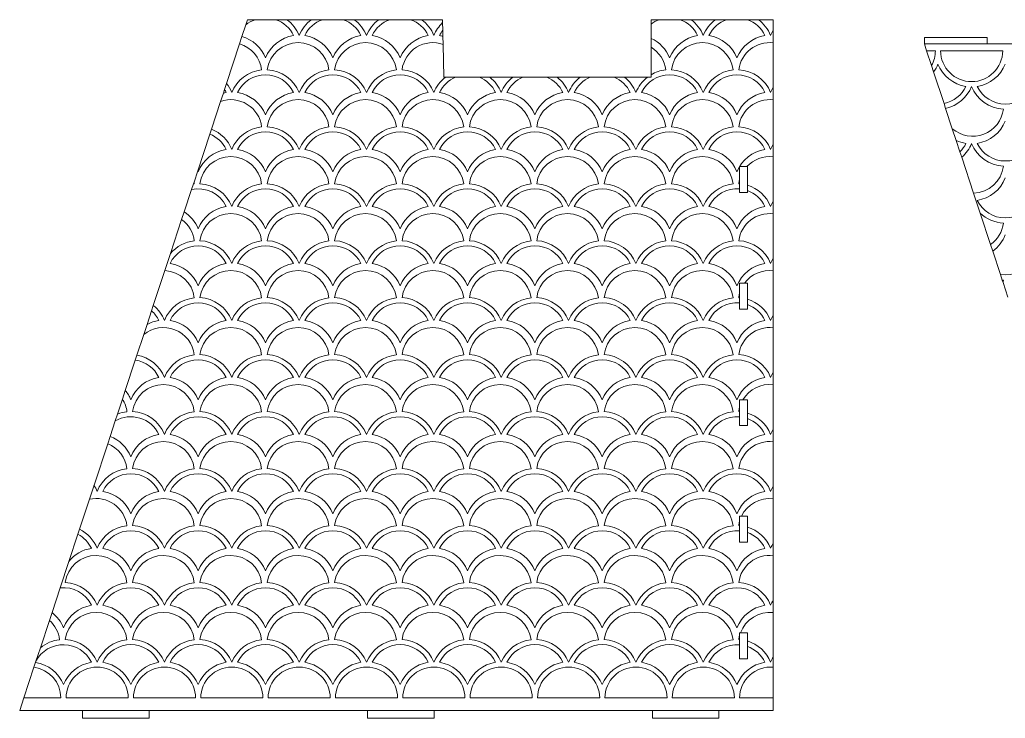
# Model space of a CAD drawing. Header units: millimetres. Extents: x -1822 to 2308, y -1461 to 1756.
# Drawn here: x 644.5 to 1025, y 1376.6 to 1646.3 of the extents above; entities that cross this region are included whole.
import ezdxf

# ---------------------------------------------------------------- set-up
doc = ezdxf.new("R2010")
doc.units = ezdxf.units.MM

msp = doc.modelspace()

# ---------------------------------------------------------------- linework, layer by layer
at = {"color": 7, "linetype": 'Continuous', "lineweight": 15}
for p, q in [((731.79, 1644.29), (730.31, 1639.81)), ((731.79, 1644.29), (732.46, 1646.31)), ((732.46, 1646.31), (735.37, 1646.31)), ((743.42, 1646.31), (735.37, 1646.31)), ((743.42, 1646.31), (747.65, 1646.31)), ((757.14, 1646.31), (747.65, 1646.31)), ((757.14, 1646.31), (761.37, 1646.31)), ((769.42, 1646.31), (761.37, 1646.31)), ((769.42, 1646.31), (773.65, 1646.31)), ((783.14, 1646.31), (773.65, 1646.31)), ((783.14, 1646.31), (787.37, 1646.31)), ((795.42, 1646.31), (787.37, 1646.31)), ((795.42, 1646.31), (799.65, 1646.31)), ((807.74, 1646.31), (799.65, 1646.31)), ((807.74, 1646.31), (807.76, 1645.17)), ((807.76, 1645.17), (807.83, 1642.25)), ((888.23, 1646.31), (891.37, 1646.31)), ((888.23, 1646.31), (888.23, 1644.63)), ((888.23, 1644.63), (888.23, 1639.1)), ((899.42, 1646.31), (891.37, 1646.31)), ((899.42, 1646.31), (903.65, 1646.31)), ((913.14, 1646.31), (903.65, 1646.31)), ((913.14, 1646.31), (917.37, 1646.31)), ((925.42, 1646.31), (917.37, 1646.31)), ((925.42, 1646.31), (929.65, 1646.31)), ((935.39, 1646.31), (929.65, 1646.31)), ((935.39, 1642.22), (935.39, 1646.31)), ((729.37, 1636.96), (730.31, 1639.81)), ((807.83, 1642.25), (807.88, 1639.93)), ((807.88, 1639.93), (807.95, 1636.78)), ((935.39, 1642.22), (935.39, 1637.37)), ((729.37, 1636.96), (724.35, 1621.72)), ((807.95, 1636.78), (808.23, 1624.07)), ((888.23, 1639.1), (888.23, 1635.7)), ((935.39, 1620.22), (935.39, 1637.37)), ((1017.97, 1639.5), (993.72, 1639.5)), ((993.72, 1639.5), (993.72, 1637)), ((994.61, 1634.31), (993.72, 1637)), ((993.72, 1637), (1017.97, 1637)), ((1017.97, 1637), (1017.97, 1639.5)), ((1017.97, 1637), (1043.66, 1637)), ((888.23, 1635.7), (888.23, 1625.03)), ((997.97, 1634.31), (994.61, 1634.31)), ((994.61, 1634.31), (996.48, 1628.61)), ((1023.97, 1634.31), (999.97, 1634.31)), ((997.29, 1626.16), (996.48, 1628.61)), ((888.23, 1625.03), (888.23, 1624.07)), ((997.29, 1626.16), (1001.31, 1613.99)), ((723.57, 1619.36), (724.35, 1621.72)), ((808.23, 1624.07), (808.82, 1624.07)), ((808.82, 1624.07), (812.75, 1624.07)), ((812.75, 1624.07), (822.04, 1624.07)), ((822.04, 1624.07), (825.97, 1624.07)), ((825.97, 1624.07), (834.82, 1624.07)), ((834.82, 1624.07), (838.75, 1624.07)), ((838.75, 1624.07), (848.04, 1624.07)), ((848.04, 1624.07), (851.97, 1624.07)), ((851.97, 1624.07), (860.82, 1624.07)), ((860.82, 1624.07), (864.75, 1624.07)), ((864.75, 1624.07), (874.04, 1624.07)), ((874.04, 1624.07), (877.97, 1624.07)), ((877.97, 1624.07), (886.82, 1624.07)), ((886.82, 1624.07), (888.23, 1624.07)), ((722.06, 1614.79), (723.12, 1617.98)), ((723.57, 1619.36), (723.12, 1617.98)), ((935.39, 1620.22), (935.39, 1615.37)), ((722.06, 1614.79), (718.52, 1604.03)), ((935.39, 1598.22), (935.39, 1615.37)), ((1001.94, 1612.07), (1001.31, 1613.99)), ((1001.94, 1612.07), (1004.52, 1604.23)), ((717.89, 1602.13), (713.22, 1587.98)), ((717.89, 1602.13), (718.52, 1604.03)), ((1006.01, 1599.72), (1004.52, 1604.23)), ((935.39, 1598.22), (935.39, 1593.37)), ((1006.01, 1599.72), (1007.47, 1595.29)), ((1008.16, 1593.2), (1007.47, 1595.29)), ((935.39, 1576.22), (935.39, 1593.37)), ((1008.16, 1593.2), (1012.74, 1579.32)), ((711.79, 1583.63), (713.22, 1587.98)), ((925.16, 1589.58), (922.39, 1589.58)), ((922.39, 1589.58), (922.39, 1584.55)), ((925.39, 1589.58), (925.16, 1589.58)), ((925.39, 1582.42), (925.39, 1589.58)), ((710.83, 1580.73), (711.54, 1582.88)), ((711.79, 1583.63), (711.54, 1582.88)), ((922.39, 1584.55), (922.39, 1582.97)), ((922.39, 1582.97), (922.39, 1580.96)), ((710.83, 1580.73), (708, 1572.13)), ((922.39, 1580.96), (922.39, 1579.58)), ((922.39, 1579.58), (925.39, 1579.58)), ((925.39, 1580.32), (925.39, 1582.42)), ((925.39, 1579.58), (925.39, 1580.32)), ((1015.26, 1571.67), (1012.74, 1579.32)), ((935.39, 1576.22), (935.39, 1571.37)), ((707.02, 1569.17), (708, 1572.13)), ((935.39, 1554.22), (935.39, 1571.37)), ((1015.26, 1571.67), (1019.27, 1559.49)), ((707.02, 1569.17), (702.69, 1556.02)), ((1020.1, 1556.99), (1019.27, 1559.49)), ((1020.1, 1556.99), (1023.1, 1547.9)), ((700.52, 1549.44), (702.69, 1556.02)), ((935.39, 1554.22), (935.39, 1549.37)), ((700.52, 1549.44), (696.08, 1535.99)), ((935.39, 1532.22), (935.39, 1549.37)), ((1023.79, 1545.81), (1023.1, 1547.9)), ((1023.79, 1545.81), (1024.11, 1544.82)), ((1025.98, 1539.15), (1024.11, 1544.82)), ((924.34, 1544.58), (922.39, 1544.58)), ((922.39, 1544.58), (922.39, 1540.55)), ((925.39, 1544.58), (924.34, 1544.58)), ((925.39, 1538.42), (925.39, 1544.58)), ((922.39, 1540.55), (922.39, 1538.97)), ((922.39, 1538.97), (922.39, 1536.96)), ((925.39, 1536.32), (925.39, 1538.42)), ((695.4, 1533.94), (693.66, 1528.65)), ((695.4, 1533.94), (696.08, 1535.99)), ((922.39, 1536.96), (922.39, 1534.58)), ((922.39, 1534.58), (925.39, 1534.58)), ((925.39, 1534.58), (925.39, 1536.32)), ((935.39, 1532.22), (935.39, 1527.37)), ((692.36, 1524.72), (693.66, 1528.65)), ((935.39, 1510.22), (935.39, 1527.37)), ((692.36, 1524.72), (689.75, 1516.8)), ((689.12, 1514.88), (685.27, 1503.19)), ((689.12, 1514.88), (689.75, 1516.8)), ((935.39, 1510.22), (935.39, 1505.37)), ((684.16, 1499.83), (685.27, 1503.19)), ((935.39, 1488.22), (935.39, 1505.37)), ((684.16, 1499.83), (682.24, 1494.02)), ((923.67, 1499.58), (922.39, 1499.58)), ((922.39, 1499.58), (922.39, 1496.55)), ((925.39, 1499.58), (923.67, 1499.58)), ((925.39, 1494.42), (925.39, 1499.58)), ((922.39, 1496.55), (922.39, 1494.97)), ((681.37, 1491.39), (682.24, 1494.02)), ((922.39, 1494.97), (922.39, 1492.96)), ((922.39, 1492.96), (922.39, 1489.58)), ((925.39, 1492.32), (925.39, 1494.42)), ((925.39, 1489.58), (925.39, 1492.32)), ((681.37, 1491.39), (679.41, 1485.44)), ((922.39, 1489.58), (925.39, 1489.58)), ((935.39, 1488.22), (935.39, 1483.37)), ((678.47, 1482.58), (679.41, 1485.44)), ((678.47, 1482.58), (673.19, 1466.55)), ((935.39, 1466.22), (935.39, 1483.37)), ((671.41, 1461.17), (673.19, 1466.55)), ((935.39, 1466.22), (935.39, 1461.37)), ((671.41, 1461.17), (667.58, 1449.56)), ((935.39, 1444.22), (935.39, 1461.37)), ((923.14, 1454.58), (922.39, 1454.58)), ((922.39, 1454.58), (922.39, 1452.55)), ((925.39, 1454.58), (923.14, 1454.58)), ((925.39, 1450.42), (925.39, 1454.58)), ((666.95, 1447.64), (667.58, 1449.56)), ((922.39, 1452.55), (922.39, 1450.97)), ((922.39, 1450.97), (922.39, 1448.96)), ((925.39, 1448.32), (925.39, 1450.42)), ((666.95, 1447.64), (663.49, 1437.16)), ((922.39, 1448.96), (922.39, 1444.58)), ((925.39, 1444.58), (925.39, 1448.32)), ((922.39, 1444.58), (925.39, 1444.58)), ((935.39, 1444.22), (935.39, 1439.37)), ((935.39, 1422.22), (935.39, 1439.37)), ((660.12, 1426.94), (663.49, 1437.16)), ((660.12, 1426.94), (656.99, 1417.43)), ((935.39, 1422.22), (935.39, 1417.37)), ((655.99, 1414.4), (656.99, 1417.43)), ((935.39, 1400.22), (935.39, 1417.37)), ((655.99, 1414.4), (652.5, 1403.82)), ((922.72, 1409.58), (922.39, 1409.58)), ((922.39, 1409.58), (922.39, 1408.55)), ((922.39, 1408.55), (922.39, 1406.97)), ((925.39, 1409.58), (922.72, 1409.58)), ((925.39, 1406.42), (925.39, 1409.58)), ((922.39, 1406.97), (922.39, 1404.96)), ((922.39, 1404.96), (922.39, 1399.58)), ((925.39, 1404.32), (925.39, 1406.42)), ((925.39, 1399.58), (925.39, 1404.32)), ((650.78, 1398.6), (652.5, 1403.82)), ((935.39, 1400.22), (935.39, 1396.33)), ((650.01, 1396.26), (650.64, 1398.19)), ((650.78, 1398.6), (650.64, 1398.19)), ((922.39, 1399.58), (925.39, 1399.58)), ((935.39, 1384.45), (935.39, 1396.33)), ((650.01, 1396.26), (646.11, 1384.45)), ((644.51, 1379.58), (646.11, 1384.45)), ((646.11, 1384.45), (660.39, 1384.45)), ((662.39, 1384.45), (686.39, 1384.45)), ((688.39, 1384.45), (712.39, 1384.45)), ((714.39, 1384.45), (738.39, 1384.45)), ((740.39, 1384.45), (764.39, 1384.45)), ((766.39, 1384.45), (790.39, 1384.45)), ((792.39, 1384.45), (816.39, 1384.45)), ((818.39, 1384.45), (842.39, 1384.45)), ((844.39, 1384.45), (868.39, 1384.45)), ((870.39, 1384.45), (894.39, 1384.45)), ((896.39, 1384.45), (920.39, 1384.45)), ((922.39, 1384.45), (935.39, 1384.45)), ((935.39, 1384.45), (935.39, 1379.58)), ((668.76, 1379.58), (644.51, 1379.58)), ((694.45, 1379.58), (668.76, 1379.58)), ((668.76, 1379.58), (668.76, 1376.58)), ((778.76, 1379.58), (694.45, 1379.58)), ((694.45, 1376.58), (694.45, 1379.58)), ((804.45, 1379.58), (778.76, 1379.58)), ((778.76, 1379.58), (778.76, 1376.58)), ((888.76, 1379.58), (804.45, 1379.58)), ((804.45, 1376.58), (804.45, 1379.58)), ((914.45, 1379.58), (888.76, 1379.58)), ((888.76, 1379.58), (888.76, 1376.58)), ((935.39, 1379.58), (914.45, 1379.58)), ((914.45, 1376.58), (914.45, 1379.58)), ((668.76, 1376.58), (694.45, 1376.58)), ((778.76, 1376.58), (804.45, 1376.58)), ((888.76, 1376.58), (914.45, 1376.58))]:
    msp.add_line(p, q, dxfattribs=at)
for centre, radius, start, end in [((739.39, 1635.01), 12, 109.5763, 129.3262), ((739.39, 1635.01), 12, 25.6589, 70.4237), ((739.39, 1635.01), 14, 21.7868, 53.8618), ((765.39, 1635.01), 14, 126.1382, 158.2132), ((765.39, 1635.01), 12, 109.5763, 154.3411), ((765.39, 1635.01), 12, 25.6589, 70.4237), ((765.39, 1635.01), 14, 21.7868, 53.8618), ((791.39, 1635.01), 14, 126.1382, 158.2132), ((791.39, 1635.01), 12, 109.5763, 154.3411), ((791.39, 1635.01), 12, 25.6589, 70.4237), ((791.39, 1635.01), 14, 21.7868, 53.8618), ((817.39, 1635.01), 14, 133.4719, 158.2132), ((895.39, 1635.01), 12, 109.5763, 126.6589), ((895.39, 1635.01), 12, 25.6589, 70.4237), ((895.39, 1635.01), 14, 21.7868, 53.8618), ((921.39, 1635.01), 14, 126.1382, 158.2132), ((921.39, 1635.01), 12, 109.5763, 154.3411), ((921.39, 1635.01), 12, 25.6589, 70.4237), ((921.39, 1635.01), 14, 21.7868, 53.8618), ((726.39, 1626.37), 14, 21.7868, 73.7414), ((752.39, 1626.37), 14, 98.9721, 158.2132), ((752.39, 1626.37), 14, 21.7868, 81.0279), ((778.39, 1626.37), 14, 98.9721, 158.2132), ((778.39, 1626.37), 14, 21.7868, 81.0279), ((804.39, 1626.37), 14, 98.9721, 158.2132), ((817.39, 1635.01), 12, 142.8711, 154.3411), ((804.39, 1626.37), 14, 75.5903, 81.0279), ((908.39, 1626.37), 14, 98.9721, 158.2132), ((908.39, 1626.37), 14, 21.7868, 81.0279), ((934.39, 1626.37), 14, 98.9721, 158.2132), ((947.39, 1635.01), 14, 148.9952, 158.2132), ((725.99, 1625.45), 12, 7.0542, 73.6122), ((751.99, 1625.45), 12, 7.0542, 172.6426), ((777.99, 1625.45), 12, 7.0542, 172.6426), ((803.99, 1625.45), 12, 70.7352, 172.6426), ((882.39, 1626.37), 14, 21.7868, 65.3664), ((907.99, 1625.45), 12, 7.0542, 172.6426), ((933.99, 1625.45), 12, 83.273, 172.6426), ((881.99, 1625.45), 12, 7.0542, 58.6632), ((985.97, 1634.39), 12, 331.2178, 359.6225), ((1011.97, 1634.39), 12, 180.3775, 359.6225), ((985.97, 1634.39), 14, 323.9975, 338.2132), ((1011.97, 1634.39), 14, 201.7868, 261.0279), ((1011.97, 1634.39), 14, 278.9721, 338.2132), ((739.39, 1613.01), 14, 96.1352, 158.2132), ((739.39, 1613.01), 12, 25.6589, 154.3411), ((739.39, 1613.01), 14, 21.7868, 87.1611), ((765.39, 1613.01), 14, 96.1352, 158.2132), ((765.39, 1613.01), 12, 25.6589, 154.3411), ((765.39, 1613.01), 14, 21.7868, 87.1611), ((791.39, 1613.01), 14, 96.1352, 158.2132), ((791.39, 1613.01), 12, 25.6589, 154.3411), ((791.39, 1613.01), 14, 21.7868, 87.1611), ((895.39, 1613.01), 12, 25.6589, 154.3411), ((895.39, 1613.01), 14, 96.1352, 120.7809), ((895.39, 1613.01), 14, 21.7868, 87.1611), ((921.39, 1613.01), 14, 96.1352, 158.2132), ((921.39, 1613.01), 12, 25.6589, 154.3411), ((921.39, 1613.01), 14, 21.7868, 87.1611), ((713.39, 1613.01), 14, 21.7868, 38.5115), ((817.39, 1613.01), 14, 127.7897, 158.2132), ((817.39, 1613.01), 12, 112.7833, 154.3411), ((817.39, 1613.01), 12, 25.6589, 67.2167), ((817.39, 1613.01), 14, 21.7868, 52.2103), ((843.39, 1613.01), 14, 127.7897, 158.2132), ((843.39, 1613.01), 12, 112.7833, 154.3411), ((843.39, 1613.01), 12, 25.6589, 67.2167), ((843.39, 1613.01), 14, 21.7868, 52.2103), ((869.39, 1613.01), 14, 127.7897, 158.2132), ((869.39, 1613.01), 12, 112.7833, 154.3411), ((869.39, 1613.01), 12, 25.6589, 67.2167), ((869.39, 1613.01), 14, 21.7868, 52.2103), ((895.39, 1613.01), 14, 127.7897, 158.2132), ((726.39, 1604.37), 14, 98.9721, 103.5417), ((713.39, 1613.01), 12, 25.6589, 31.9966), ((726.39, 1604.37), 14, 21.7868, 81.0279), ((752.39, 1604.37), 14, 98.9721, 158.2132), ((752.39, 1604.37), 14, 21.7868, 81.0279), ((778.39, 1604.37), 14, 98.9721, 158.2132), ((778.39, 1604.37), 14, 21.7868, 81.0279), ((804.39, 1604.37), 14, 98.9721, 158.2132), ((804.39, 1604.37), 14, 21.7868, 81.0279), ((830.39, 1604.37), 14, 98.9721, 158.2132), ((830.39, 1604.37), 14, 21.7868, 81.0279), ((856.39, 1604.37), 14, 98.9721, 158.2132), ((856.39, 1604.37), 14, 21.7868, 81.0279), ((882.39, 1604.37), 14, 98.9721, 158.2132), ((882.39, 1604.37), 14, 21.7868, 81.0279), ((908.39, 1604.37), 14, 98.9721, 158.2132), ((908.39, 1604.37), 14, 21.7868, 81.0279), ((934.39, 1604.37), 14, 98.9721, 158.2132), ((947.39, 1613.01), 14, 148.9952, 158.2132), ((998.97, 1625.76), 12, 281.2427, 334.3411), ((998.97, 1625.76), 14, 282.2476, 338.2132), ((1024.97, 1625.76), 14, 201.7868, 267.1611), ((1024.97, 1625.76), 12, 205.6589, 334.3411), ((725.99, 1603.45), 12, 7.0542, 109.0935), ((751.99, 1603.45), 12, 7.0542, 172.6426), ((777.99, 1603.45), 12, 7.0542, 172.6426), ((803.99, 1603.45), 12, 7.0542, 172.6426), ((829.99, 1603.45), 12, 7.0542, 172.6426), ((855.99, 1603.45), 12, 7.0542, 172.6426), ((881.99, 1603.45), 12, 7.0542, 172.6426), ((907.99, 1603.45), 12, 7.0542, 172.6426), ((933.99, 1603.45), 12, 83.273, 172.6426), ((1012.37, 1613.31), 12, 229.1427, 352.6426), ((1011.97, 1612.39), 14, 278.9721, 338.2132), ((713.39, 1591.01), 12, 25.6589, 68.0014), ((713.39, 1591.01), 14, 21.7868, 68.5376), ((739.39, 1591.01), 14, 96.1352, 158.2132), ((739.39, 1591.01), 12, 25.6589, 154.3411), ((739.39, 1591.01), 14, 21.7868, 87.1611), ((765.39, 1591.01), 14, 96.1352, 158.2132), ((765.39, 1591.01), 12, 25.6589, 154.3411), ((765.39, 1591.01), 14, 21.7868, 87.1611), ((791.39, 1591.01), 14, 96.1352, 158.2132), ((791.39, 1591.01), 12, 25.6589, 154.3411), ((791.39, 1591.01), 14, 21.7868, 87.1611), ((817.39, 1591.01), 14, 96.1352, 158.2132), ((817.39, 1591.01), 12, 25.6589, 154.3411), ((817.39, 1591.01), 14, 21.7868, 87.1611), ((843.39, 1591.01), 14, 96.1352, 158.2132), ((843.39, 1591.01), 12, 25.6589, 154.3411), ((843.39, 1591.01), 14, 21.7868, 87.1611), ((869.39, 1591.01), 14, 96.1352, 158.2132), ((869.39, 1591.01), 12, 25.6589, 154.3411), ((869.39, 1591.01), 14, 21.7868, 87.1611), ((895.39, 1591.01), 14, 96.1352, 158.2132), ((895.39, 1591.01), 12, 25.6589, 154.3411), ((895.39, 1591.01), 14, 21.7868, 87.1611), ((921.39, 1591.01), 14, 96.1352, 158.2132), ((921.39, 1591.01), 12, 25.6589, 154.3411), ((921.39, 1591.01), 14, 21.7868, 87.1611), ((947.39, 1591.01), 14, 148.9952, 158.2132), ((1011.97, 1612.39), 14, 244.8224, 261.0279), ((998.97, 1603.76), 12, 315.129, 334.3411), ((998.97, 1603.76), 14, 311.0501, 338.2132), ((1024.97, 1603.76), 14, 201.7868, 267.1611), ((1024.97, 1603.76), 12, 205.6589, 334.3411), ((726.39, 1582.37), 14, 98.9721, 158.2132), ((726.39, 1582.37), 14, 21.7868, 81.0279), ((752.39, 1582.37), 14, 98.9721, 158.2132), ((752.39, 1582.37), 14, 21.7868, 81.0279), ((778.39, 1582.37), 14, 98.9721, 158.2132), ((778.39, 1582.37), 14, 21.7868, 81.0279), ((804.39, 1582.37), 14, 98.9721, 158.2132), ((804.39, 1582.37), 14, 21.7868, 81.0279), ((830.39, 1582.37), 14, 98.9721, 158.2132), ((830.39, 1582.37), 14, 21.7868, 81.0279), ((856.39, 1582.37), 14, 98.9721, 158.2132), ((856.39, 1582.37), 14, 21.7868, 81.0279), ((882.39, 1582.37), 14, 98.9721, 158.2132), ((882.39, 1582.37), 14, 21.7868, 81.0279), ((908.39, 1582.37), 14, 98.9721, 158.2132), ((908.39, 1582.37), 14, 21.7868, 81.0279), ((934.39, 1582.37), 14, 98.9721, 158.2132), ((725.99, 1581.45), 12, 7.0542, 172.6426), ((751.99, 1581.45), 12, 7.0542, 172.6426), ((777.99, 1581.45), 12, 7.0542, 172.6426), ((803.99, 1581.45), 12, 7.0542, 172.6426), ((829.99, 1581.45), 12, 7.0542, 172.6426), ((855.99, 1581.45), 12, 7.0542, 172.6426), ((881.99, 1581.45), 12, 7.0542, 172.6426), ((907.99, 1581.45), 12, 7.0542, 172.6426), ((933.99, 1581.45), 12, 83.273, 137.35), ((700.39, 1582.37), 14, 21.7868, 23.6061), ((1012.37, 1591.31), 12, 271.7486, 352.6426), ((713.39, 1569.01), 14, 96.1352, 97.602), ((699.99, 1581.45), 12, 7.0542, 10.4665), ((713.39, 1569.01), 14, 21.7868, 87.1611), ((739.39, 1569.01), 14, 96.1352, 158.2132), ((739.39, 1569.01), 14, 21.7868, 87.1611), ((765.39, 1569.01), 14, 96.1352, 158.2132), ((765.39, 1569.01), 14, 21.7868, 87.1611), ((791.39, 1569.01), 14, 96.1352, 158.2132), ((791.39, 1569.01), 14, 21.7868, 87.1611), ((817.39, 1569.01), 14, 96.1352, 158.2132), ((817.39, 1569.01), 14, 21.7868, 87.1611), ((843.39, 1569.01), 14, 96.1352, 158.2132), ((843.39, 1569.01), 14, 21.7868, 87.1611), ((869.39, 1569.01), 14, 96.1352, 158.2132), ((869.39, 1569.01), 14, 21.7868, 87.1611), ((895.39, 1569.01), 14, 96.1352, 158.2132), ((895.39, 1569.01), 14, 21.7868, 87.1611), ((921.39, 1569.01), 14, 96.1352, 158.2132), ((933.99, 1581.45), 12, 165.0596, 172.6426), ((921.39, 1569.01), 14, 85.9029, 87.1611), ((1011.97, 1590.39), 14, 278.9721, 338.2132), ((713.39, 1569.01), 12, 25.6589, 102.3285), ((739.39, 1569.01), 12, 25.6589, 154.3411), ((765.39, 1569.01), 12, 25.6589, 154.3411), ((791.39, 1569.01), 12, 25.6589, 154.3411), ((817.39, 1569.01), 12, 25.6589, 154.3411), ((843.39, 1569.01), 12, 25.6589, 154.3411), ((869.39, 1569.01), 12, 25.6589, 154.3411), ((895.39, 1569.01), 12, 25.6589, 154.3411), ((921.39, 1569.01), 12, 85.2186, 154.3411), ((921.39, 1569.01), 14, 21.7868, 73.3973), ((921.39, 1569.01), 12, 25.6589, 70.5275), ((947.39, 1569.01), 14, 148.9952, 158.2132), ((1024.97, 1581.76), 12, 205.6589, 334.3411), ((700.39, 1560.37), 14, 21.7868, 57.1108), ((726.39, 1560.37), 14, 98.9721, 158.2132), ((725.99, 1559.45), 12, 7.0542, 172.6426), ((726.39, 1560.37), 14, 21.7868, 81.0279), ((752.39, 1560.37), 14, 98.9721, 158.2132), ((751.99, 1559.45), 12, 7.0542, 172.6426), ((752.39, 1560.37), 14, 21.7868, 81.0279), ((778.39, 1560.37), 14, 98.9721, 158.2132), ((777.99, 1559.45), 12, 7.0542, 172.6426), ((778.39, 1560.37), 14, 21.7868, 81.0279), ((804.39, 1560.37), 14, 98.9721, 158.2132), ((803.99, 1559.45), 12, 7.0542, 172.6426), ((804.39, 1560.37), 14, 21.7868, 81.0279), ((830.39, 1560.37), 14, 98.9721, 158.2132), ((829.99, 1559.45), 12, 7.0542, 172.6426), ((830.39, 1560.37), 14, 21.7868, 81.0279), ((856.39, 1560.37), 14, 98.9721, 158.2132), ((855.99, 1559.45), 12, 7.0542, 172.6426), ((856.39, 1560.37), 14, 21.7868, 81.0279), ((882.39, 1560.37), 14, 98.9721, 158.2132), ((881.99, 1559.45), 12, 7.0542, 172.6426), ((882.39, 1560.37), 14, 21.7868, 81.0279), ((908.39, 1560.37), 14, 98.9721, 158.2132), ((907.99, 1559.45), 12, 7.0542, 172.6426), ((908.39, 1560.37), 14, 21.7868, 81.0279), ((934.39, 1560.37), 14, 98.9721, 158.2132), ((933.99, 1559.45), 12, 83.273, 172.6426), ((1024.97, 1581.76), 14, 226.1058, 267.1611), ((699.99, 1559.45), 12, 7.0542, 54.1182), ((1012.37, 1569.31), 12, 305.1116, 352.6426), ((713.39, 1547.01), 14, 96.1352, 139.8941), ((713.39, 1547.01), 14, 21.7868, 87.1611), ((739.39, 1547.01), 14, 96.1352, 158.2132), ((739.39, 1547.01), 14, 21.7868, 87.1611), ((765.39, 1547.01), 14, 96.1352, 158.2132), ((765.39, 1547.01), 14, 21.7868, 87.1611), ((791.39, 1547.01), 14, 96.1352, 158.2132), ((791.39, 1547.01), 14, 21.7868, 87.1611), ((817.39, 1547.01), 14, 96.1352, 158.2132), ((817.39, 1547.01), 14, 21.7868, 87.1611), ((843.39, 1547.01), 14, 96.1352, 158.2132), ((843.39, 1547.01), 14, 21.7868, 87.1611), ((869.39, 1547.01), 14, 96.1352, 158.2132), ((869.39, 1547.01), 14, 21.7868, 87.1611), ((895.39, 1547.01), 14, 96.1352, 158.2132), ((895.39, 1547.01), 14, 21.7868, 87.1611), ((921.39, 1547.01), 14, 96.1352, 158.2132), ((921.39, 1547.01), 14, 21.7868, 87.1611), ((1011.97, 1568.39), 14, 305.5113, 338.2132), ((713.39, 1547.01), 12, 25.6589, 154.3411), ((739.39, 1547.01), 12, 25.6589, 154.3411), ((765.39, 1547.01), 12, 25.6589, 154.3411), ((791.39, 1547.01), 12, 25.6589, 154.3411), ((817.39, 1547.01), 12, 25.6589, 154.3411), ((843.39, 1547.01), 12, 25.6589, 154.3411), ((869.39, 1547.01), 12, 25.6589, 154.3411), ((895.39, 1547.01), 12, 25.6589, 154.3411), ((921.39, 1547.01), 12, 25.6589, 154.3411), ((947.39, 1547.01), 14, 148.9952, 158.2132), ((1024.97, 1559.76), 12, 261.0314, 334.3411), ((699.99, 1537.45), 12, 7.0542, 87.4858), ((700.39, 1538.37), 14, 21.7868, 81.0279), ((726.39, 1538.37), 14, 98.9721, 158.2132), ((725.99, 1537.45), 12, 7.0542, 172.6426), ((726.39, 1538.37), 14, 21.7868, 81.0279), ((752.39, 1538.37), 14, 98.9721, 158.2132), ((751.99, 1537.45), 12, 7.0542, 172.6426), ((752.39, 1538.37), 14, 21.7868, 81.0279), ((778.39, 1538.37), 14, 98.9721, 158.2132), ((777.99, 1537.45), 12, 7.0542, 172.6426), ((778.39, 1538.37), 14, 21.7868, 81.0279), ((804.39, 1538.37), 14, 98.9721, 158.2132), ((803.99, 1537.45), 12, 7.0542, 172.6426), ((804.39, 1538.37), 14, 21.7868, 81.0279), ((830.39, 1538.37), 14, 98.9721, 158.2132), ((829.99, 1537.45), 12, 7.0542, 172.6426), ((830.39, 1538.37), 14, 21.7868, 81.0279), ((856.39, 1538.37), 14, 98.9721, 158.2132), ((855.99, 1537.45), 12, 7.0542, 172.6426), ((856.39, 1538.37), 14, 21.7868, 81.0279), ((882.39, 1538.37), 14, 98.9721, 158.2132), ((881.99, 1537.45), 12, 7.0542, 172.6426), ((882.39, 1538.37), 14, 21.7868, 81.0279), ((908.39, 1538.37), 14, 98.9721, 158.2132), ((907.99, 1537.45), 12, 7.0542, 172.6426), ((908.39, 1538.37), 14, 21.7868, 81.0279), ((934.39, 1538.37), 14, 98.9721, 158.2132), ((933.99, 1537.45), 12, 83.273, 143.5455), ((1024.97, 1559.76), 14, 265.168, 267.1611), ((1012.37, 1547.31), 12, 348.0381, 352.6426), ((713.39, 1525.01), 14, 96.1352, 158.2132), ((713.39, 1525.01), 14, 21.7868, 87.1611), ((739.39, 1525.01), 14, 96.1352, 158.2132), ((739.39, 1525.01), 14, 21.7868, 87.1611), ((765.39, 1525.01), 14, 96.1352, 158.2132), ((765.39, 1525.01), 14, 21.7868, 87.1611), ((791.39, 1525.01), 14, 96.1352, 158.2132), ((791.39, 1525.01), 14, 21.7868, 87.1611), ((817.39, 1525.01), 14, 96.1352, 158.2132), ((817.39, 1525.01), 14, 21.7868, 87.1611), ((843.39, 1525.01), 14, 96.1352, 158.2132), ((843.39, 1525.01), 14, 21.7868, 87.1611), ((869.39, 1525.01), 14, 96.1352, 158.2132), ((869.39, 1525.01), 14, 21.7868, 87.1611), ((895.39, 1525.01), 14, 96.1352, 158.2132), ((895.39, 1525.01), 14, 21.7868, 87.1611), ((921.39, 1525.01), 14, 96.1352, 158.2132), ((933.99, 1537.45), 12, 165.0596, 172.6426), ((921.39, 1525.01), 14, 85.9029, 87.1611), ((921.39, 1525.01), 14, 21.7868, 73.3973), ((687.39, 1525.01), 12, 25.6589, 48.1234), ((687.39, 1525.01), 14, 21.7868, 51.6586), ((713.39, 1525.01), 12, 25.6589, 154.3411), ((739.39, 1525.01), 12, 25.6589, 154.3411), ((765.39, 1525.01), 12, 25.6589, 154.3411), ((791.39, 1525.01), 12, 25.6589, 154.3411), ((817.39, 1525.01), 12, 25.6589, 154.3411), ((843.39, 1525.01), 12, 25.6589, 154.3411), ((869.39, 1525.01), 12, 25.6589, 154.3411), ((895.39, 1525.01), 12, 25.6589, 154.3411), ((921.39, 1525.01), 12, 85.2186, 154.3411), ((921.39, 1525.01), 12, 25.6589, 70.5275), ((700.39, 1516.37), 14, 98.9721, 118.7568), ((700.39, 1516.37), 14, 21.7868, 81.0279), ((726.39, 1516.37), 14, 98.9721, 158.2132), ((726.39, 1516.37), 14, 21.7868, 81.0279), ((752.39, 1516.37), 14, 98.9721, 158.2132), ((752.39, 1516.37), 14, 21.7868, 81.0279), ((778.39, 1516.37), 14, 98.9721, 158.2132), ((778.39, 1516.37), 14, 21.7868, 81.0279), ((804.39, 1516.37), 14, 98.9721, 158.2132), ((804.39, 1516.37), 14, 21.7868, 81.0279), ((830.39, 1516.37), 14, 98.9721, 158.2132), ((830.39, 1516.37), 14, 21.7868, 81.0279), ((856.39, 1516.37), 14, 98.9721, 158.2132), ((856.39, 1516.37), 14, 21.7868, 81.0279), ((882.39, 1516.37), 14, 98.9721, 158.2132), ((882.39, 1516.37), 14, 21.7868, 81.0279), ((908.39, 1516.37), 14, 98.9721, 158.2132), ((908.39, 1516.37), 14, 21.7868, 81.0279), ((934.39, 1516.37), 14, 98.9721, 158.2132), ((947.39, 1525.01), 14, 148.9952, 158.2132), ((699.99, 1515.45), 12, 7.0542, 129.4534), ((725.99, 1515.45), 12, 7.0542, 172.6426), ((751.99, 1515.45), 12, 7.0542, 172.6426), ((777.99, 1515.45), 12, 7.0542, 172.6426), ((803.99, 1515.45), 12, 7.0542, 172.6426), ((829.99, 1515.45), 12, 7.0542, 172.6426), ((855.99, 1515.45), 12, 7.0542, 172.6426), ((881.99, 1515.45), 12, 7.0542, 172.6426), ((907.99, 1515.45), 12, 7.0542, 172.6426), ((933.99, 1515.45), 12, 83.273, 172.6426), ((687.39, 1503.01), 12, 25.6589, 81.7313), ((687.39, 1503.01), 14, 21.7868, 80.294), ((713.39, 1503.01), 14, 96.1352, 158.2132), ((713.39, 1503.01), 12, 25.6589, 154.3411), ((713.39, 1503.01), 14, 21.7868, 87.1611), ((739.39, 1503.01), 14, 96.1352, 158.2132), ((739.39, 1503.01), 12, 25.6589, 154.3411), ((739.39, 1503.01), 14, 21.7868, 87.1611), ((765.39, 1503.01), 14, 96.1352, 158.2132), ((765.39, 1503.01), 12, 25.6589, 154.3411), ((765.39, 1503.01), 14, 21.7868, 87.1611), ((791.39, 1503.01), 14, 96.1352, 158.2132), ((791.39, 1503.01), 12, 25.6589, 154.3411), ((791.39, 1503.01), 14, 21.7868, 87.1611), ((817.39, 1503.01), 14, 96.1352, 158.2132), ((817.39, 1503.01), 12, 25.6589, 154.3411), ((817.39, 1503.01), 14, 21.7868, 87.1611), ((843.39, 1503.01), 14, 96.1352, 158.2132), ((843.39, 1503.01), 12, 25.6589, 154.3411), ((843.39, 1503.01), 14, 21.7868, 87.1611), ((869.39, 1503.01), 14, 96.1352, 158.2132), ((869.39, 1503.01), 12, 25.6589, 154.3411), ((869.39, 1503.01), 14, 21.7868, 87.1611), ((895.39, 1503.01), 14, 96.1352, 158.2132), ((895.39, 1503.01), 12, 25.6589, 154.3411), ((895.39, 1503.01), 14, 21.7868, 87.1611), ((921.39, 1503.01), 14, 96.1352, 158.2132), ((921.39, 1503.01), 12, 25.6589, 154.3411), ((921.39, 1503.01), 14, 21.7868, 87.1611), ((700.39, 1494.37), 14, 98.9721, 158.2132), ((700.39, 1494.37), 14, 21.7868, 81.0279), ((726.39, 1494.37), 14, 98.9721, 158.2132), ((726.39, 1494.37), 14, 21.7868, 81.0279), ((752.39, 1494.37), 14, 98.9721, 158.2132), ((752.39, 1494.37), 14, 21.7868, 81.0279), ((778.39, 1494.37), 14, 98.9721, 158.2132), ((778.39, 1494.37), 14, 21.7868, 81.0279), ((804.39, 1494.37), 14, 98.9721, 158.2132), ((804.39, 1494.37), 14, 21.7868, 81.0279), ((830.39, 1494.37), 14, 98.9721, 158.2132), ((830.39, 1494.37), 14, 21.7868, 81.0279), ((856.39, 1494.37), 14, 98.9721, 158.2132), ((856.39, 1494.37), 14, 21.7868, 81.0279), ((882.39, 1494.37), 14, 98.9721, 158.2132), ((882.39, 1494.37), 14, 21.7868, 81.0279), ((908.39, 1494.37), 14, 98.9721, 158.2132), ((908.39, 1494.37), 14, 21.7868, 81.0279), ((934.39, 1494.37), 14, 98.9721, 158.2132), ((947.39, 1503.01), 14, 148.9952, 158.2132), ((674.39, 1494.37), 14, 21.7868, 39.0518), ((699.99, 1493.45), 12, 7.0542, 172.6426), ((725.99, 1493.45), 12, 7.0542, 172.6426), ((751.99, 1493.45), 12, 7.0542, 172.6426), ((777.99, 1493.45), 12, 7.0542, 172.6426), ((803.99, 1493.45), 12, 7.0542, 172.6426), ((829.99, 1493.45), 12, 7.0542, 172.6426), ((855.99, 1493.45), 12, 7.0542, 172.6426), ((881.99, 1493.45), 12, 7.0542, 172.6426), ((907.99, 1493.45), 12, 7.0542, 172.6426), ((933.99, 1493.45), 12, 83.273, 149.2794), ((673.99, 1493.45), 12, 7.0542, 32.0851), ((933.99, 1493.45), 12, 165.0596, 172.6426), ((687.39, 1481.01), 12, 25.6589, 120.1175), ((687.39, 1481.01), 14, 96.1352, 111.5903), ((687.39, 1481.01), 14, 21.7868, 87.1611), ((713.39, 1481.01), 14, 96.1352, 158.2132), ((713.39, 1481.01), 12, 25.6589, 154.3411), ((713.39, 1481.01), 14, 21.7868, 87.1611), ((739.39, 1481.01), 14, 96.1352, 158.2132), ((739.39, 1481.01), 12, 25.6589, 154.3411), ((739.39, 1481.01), 14, 21.7868, 87.1611), ((765.39, 1481.01), 14, 96.1352, 158.2132), ((765.39, 1481.01), 12, 25.6589, 154.3411), ((765.39, 1481.01), 14, 21.7868, 87.1611), ((791.39, 1481.01), 14, 96.1352, 158.2132), ((791.39, 1481.01), 12, 25.6589, 154.3411), ((791.39, 1481.01), 14, 21.7868, 87.1611), ((817.39, 1481.01), 14, 96.1352, 158.2132), ((817.39, 1481.01), 12, 25.6589, 154.3411), ((817.39, 1481.01), 14, 21.7868, 87.1611), ((843.39, 1481.01), 14, 96.1352, 158.2132), ((843.39, 1481.01), 12, 25.6589, 154.3411), ((843.39, 1481.01), 14, 21.7868, 87.1611), ((869.39, 1481.01), 14, 96.1352, 158.2132), ((869.39, 1481.01), 12, 25.6589, 154.3411), ((869.39, 1481.01), 14, 21.7868, 87.1611), ((895.39, 1481.01), 14, 96.1352, 158.2132), ((895.39, 1481.01), 12, 25.6589, 154.3411), ((895.39, 1481.01), 14, 21.7868, 87.1611), ((921.39, 1481.01), 14, 96.1352, 158.2132), ((921.39, 1481.01), 12, 85.2186, 154.3411), ((921.39, 1481.01), 14, 85.9029, 87.1611), ((921.39, 1481.01), 14, 21.7868, 73.3973), ((921.39, 1481.01), 12, 25.6589, 70.5275), ((947.39, 1481.01), 14, 148.9952, 158.2132), ((674.39, 1472.37), 14, 21.7868, 68.9916), ((700.39, 1472.37), 14, 98.9721, 158.2132), ((700.39, 1472.37), 14, 21.7868, 81.0279), ((726.39, 1472.37), 14, 98.9721, 158.2132), ((726.39, 1472.37), 14, 21.7868, 81.0279), ((752.39, 1472.37), 14, 98.9721, 158.2132), ((752.39, 1472.37), 14, 21.7868, 81.0279), ((778.39, 1472.37), 14, 98.9721, 158.2132), ((778.39, 1472.37), 14, 21.7868, 81.0279), ((804.39, 1472.37), 14, 98.9721, 158.2132), ((804.39, 1472.37), 14, 21.7868, 81.0279), ((830.39, 1472.37), 14, 98.9721, 158.2132), ((830.39, 1472.37), 14, 21.7868, 81.0279), ((856.39, 1472.37), 14, 98.9721, 158.2132), ((856.39, 1472.37), 14, 21.7868, 81.0279), ((882.39, 1472.37), 14, 98.9721, 158.2132), ((882.39, 1472.37), 14, 21.7868, 81.0279), ((908.39, 1472.37), 14, 98.9721, 158.2132), ((908.39, 1472.37), 14, 21.7868, 81.0279), ((934.39, 1472.37), 14, 98.9721, 158.2132), ((673.99, 1471.45), 12, 7.0542, 68.0696), ((699.99, 1471.45), 12, 7.0542, 172.6426), ((725.99, 1471.45), 12, 7.0542, 172.6426), ((751.99, 1471.45), 12, 7.0542, 172.6426), ((777.99, 1471.45), 12, 7.0542, 172.6426), ((803.99, 1471.45), 12, 7.0542, 172.6426), ((829.99, 1471.45), 12, 7.0542, 172.6426), ((855.99, 1471.45), 12, 7.0542, 172.6426), ((881.99, 1471.45), 12, 7.0542, 172.6426), ((907.99, 1471.45), 12, 7.0542, 172.6426), ((933.99, 1471.45), 12, 83.273, 172.6426), ((687.39, 1459.01), 14, 96.1352, 158.2132), ((687.39, 1459.01), 14, 21.7868, 87.1611), ((713.39, 1459.01), 14, 96.1352, 158.2132), ((713.39, 1459.01), 14, 21.7868, 87.1611), ((739.39, 1459.01), 14, 96.1352, 158.2132), ((739.39, 1459.01), 14, 21.7868, 87.1611), ((765.39, 1459.01), 14, 96.1352, 158.2132), ((765.39, 1459.01), 14, 21.7868, 87.1611), ((791.39, 1459.01), 14, 96.1352, 158.2132), ((791.39, 1459.01), 14, 21.7868, 87.1611), ((817.39, 1459.01), 14, 96.1352, 158.2132), ((817.39, 1459.01), 14, 21.7868, 87.1611), ((843.39, 1459.01), 14, 96.1352, 158.2132), ((843.39, 1459.01), 14, 21.7868, 87.1611), ((869.39, 1459.01), 14, 96.1352, 158.2132), ((869.39, 1459.01), 14, 21.7868, 87.1611), ((895.39, 1459.01), 14, 96.1352, 158.2132), ((895.39, 1459.01), 14, 21.7868, 87.1611), ((921.39, 1459.01), 14, 96.1352, 158.2132), ((921.39, 1459.01), 14, 21.7868, 87.1611), ((687.39, 1459.01), 12, 25.6589, 154.3411), ((713.39, 1459.01), 12, 25.6589, 154.3411), ((739.39, 1459.01), 12, 25.6589, 154.3411), ((765.39, 1459.01), 12, 25.6589, 154.3411), ((791.39, 1459.01), 12, 25.6589, 154.3411), ((817.39, 1459.01), 12, 25.6589, 154.3411), ((843.39, 1459.01), 12, 25.6589, 154.3411), ((869.39, 1459.01), 12, 25.6589, 154.3411), ((895.39, 1459.01), 12, 25.6589, 154.3411), ((921.39, 1459.01), 12, 25.6589, 154.3411), ((661.39, 1459.01), 14, 21.7868, 32.626), ((947.39, 1459.01), 14, 148.9952, 158.2132), ((673.99, 1449.45), 12, 7.0542, 102.4076), ((674.39, 1450.37), 14, 21.7868, 81.0279), ((700.39, 1450.37), 14, 98.9721, 158.2132), ((699.99, 1449.45), 12, 7.0542, 172.6426), ((700.39, 1450.37), 14, 21.7868, 81.0279), ((726.39, 1450.37), 14, 98.9721, 158.2132), ((725.99, 1449.45), 12, 7.0542, 172.6426), ((726.39, 1450.37), 14, 21.7868, 81.0279), ((752.39, 1450.37), 14, 98.9721, 158.2132), ((751.99, 1449.45), 12, 7.0542, 172.6426), ((752.39, 1450.37), 14, 21.7868, 81.0279), ((778.39, 1450.37), 14, 98.9721, 158.2132), ((777.99, 1449.45), 12, 7.0542, 172.6426), ((778.39, 1450.37), 14, 21.7868, 81.0279), ((804.39, 1450.37), 14, 98.9721, 158.2132), ((803.99, 1449.45), 12, 7.0542, 172.6426), ((804.39, 1450.37), 14, 21.7868, 81.0279), ((830.39, 1450.37), 14, 98.9721, 158.2132), ((829.99, 1449.45), 12, 7.0542, 172.6426), ((830.39, 1450.37), 14, 21.7868, 81.0279), ((856.39, 1450.37), 14, 98.9721, 158.2132), ((855.99, 1449.45), 12, 7.0542, 172.6426), ((856.39, 1450.37), 14, 21.7868, 81.0279), ((882.39, 1450.37), 14, 98.9721, 158.2132), ((881.99, 1449.45), 12, 7.0542, 172.6426), ((882.39, 1450.37), 14, 21.7868, 81.0279), ((908.39, 1450.37), 14, 98.9721, 158.2132), ((907.99, 1449.45), 12, 7.0542, 172.6426), ((908.39, 1450.37), 14, 21.7868, 81.0279), ((934.39, 1450.37), 14, 98.9721, 158.2132), ((933.99, 1449.45), 12, 83.273, 154.6898), ((661.39, 1437.01), 14, 21.7868, 63.7651), ((687.39, 1437.01), 14, 96.1352, 158.2132), ((687.39, 1437.01), 14, 21.7868, 87.1611), ((713.39, 1437.01), 14, 96.1352, 158.2132), ((713.39, 1437.01), 14, 21.7868, 87.1611), ((739.39, 1437.01), 14, 96.1352, 158.2132), ((739.39, 1437.01), 14, 21.7868, 87.1611), ((765.39, 1437.01), 14, 96.1352, 158.2132), ((765.39, 1437.01), 14, 21.7868, 87.1611), ((791.39, 1437.01), 14, 96.1352, 158.2132), ((791.39, 1437.01), 14, 21.7868, 87.1611), ((817.39, 1437.01), 14, 96.1352, 158.2132), ((817.39, 1437.01), 14, 21.7868, 87.1611), ((843.39, 1437.01), 14, 96.1352, 158.2132), ((843.39, 1437.01), 14, 21.7868, 87.1611), ((869.39, 1437.01), 14, 96.1352, 158.2132), ((869.39, 1437.01), 14, 21.7868, 87.1611), ((895.39, 1437.01), 14, 96.1352, 158.2132), ((895.39, 1437.01), 14, 21.7868, 87.1611), ((921.39, 1437.01), 14, 96.1352, 158.2132), ((933.99, 1449.45), 12, 165.0596, 172.6426), ((921.39, 1437.01), 14, 85.9029, 87.1611), ((921.39, 1437.01), 14, 21.7868, 73.3973), ((661.39, 1437.01), 12, 25.6589, 62.4231), ((687.39, 1437.01), 12, 25.6589, 154.3411), ((713.39, 1437.01), 12, 25.6589, 154.3411), ((739.39, 1437.01), 12, 25.6589, 154.3411), ((765.39, 1437.01), 12, 25.6589, 154.3411), ((791.39, 1437.01), 12, 25.6589, 154.3411), ((817.39, 1437.01), 12, 25.6589, 154.3411), ((843.39, 1437.01), 12, 25.6589, 154.3411), ((869.39, 1437.01), 12, 25.6589, 154.3411), ((895.39, 1437.01), 12, 25.6589, 154.3411), ((921.39, 1437.01), 12, 85.2186, 154.3411), ((921.39, 1437.01), 12, 25.6589, 70.5275), ((674.39, 1428.37), 14, 98.9721, 141.1459), ((674.39, 1428.37), 14, 21.7868, 81.0279), ((700.39, 1428.37), 14, 98.9721, 158.2132), ((700.39, 1428.37), 14, 21.7868, 81.0279), ((726.39, 1428.37), 14, 98.9721, 158.2132), ((726.39, 1428.37), 14, 21.7868, 81.0279), ((752.39, 1428.37), 14, 98.9721, 158.2132), ((752.39, 1428.37), 14, 21.7868, 81.0279), ((778.39, 1428.37), 14, 98.9721, 158.2132), ((778.39, 1428.37), 14, 21.7868, 81.0279), ((804.39, 1428.37), 14, 98.9721, 158.2132), ((804.39, 1428.37), 14, 21.7868, 81.0279), ((830.39, 1428.37), 14, 98.9721, 158.2132), ((830.39, 1428.37), 14, 21.7868, 81.0279), ((856.39, 1428.37), 14, 98.9721, 158.2132), ((856.39, 1428.37), 14, 21.7868, 81.0279), ((882.39, 1428.37), 14, 98.9721, 158.2132), ((882.39, 1428.37), 14, 21.7868, 81.0279), ((908.39, 1428.37), 14, 98.9721, 158.2132), ((908.39, 1428.37), 14, 21.7868, 81.0279), ((934.39, 1428.37), 14, 98.9721, 158.2132), ((947.39, 1437.01), 14, 148.9952, 158.2132), ((673.99, 1427.45), 12, 7.0542, 172.6426), ((699.99, 1427.45), 12, 7.0542, 172.6426), ((725.99, 1427.45), 12, 7.0542, 172.6426), ((751.99, 1427.45), 12, 7.0542, 172.6426), ((777.99, 1427.45), 12, 7.0542, 172.6426), ((803.99, 1427.45), 12, 7.0542, 172.6426), ((829.99, 1427.45), 12, 7.0542, 172.6426), ((855.99, 1427.45), 12, 7.0542, 172.6426), ((881.99, 1427.45), 12, 7.0542, 172.6426), ((907.99, 1427.45), 12, 7.0542, 172.6426), ((933.99, 1427.45), 12, 83.273, 172.6426), ((661.39, 1415.01), 12, 25.6589, 96.0826), ((661.39, 1415.01), 14, 21.7868, 87.1611), ((687.39, 1415.01), 14, 96.1352, 158.2132), ((687.39, 1415.01), 12, 25.6589, 154.3411), ((687.39, 1415.01), 14, 21.7868, 87.1611), ((713.39, 1415.01), 14, 96.1352, 158.2132), ((713.39, 1415.01), 12, 25.6589, 154.3411), ((713.39, 1415.01), 14, 21.7868, 87.1611), ((739.39, 1415.01), 14, 96.1352, 158.2132), ((739.39, 1415.01), 12, 25.6589, 154.3411), ((739.39, 1415.01), 14, 21.7868, 87.1611), ((765.39, 1415.01), 14, 96.1352, 158.2132), ((765.39, 1415.01), 12, 25.6589, 154.3411), ((765.39, 1415.01), 14, 21.7868, 87.1611), ((791.39, 1415.01), 14, 96.1352, 158.2132), ((791.39, 1415.01), 12, 25.6589, 154.3411), ((791.39, 1415.01), 14, 21.7868, 87.1611), ((817.39, 1415.01), 14, 96.1352, 158.2132), ((817.39, 1415.01), 12, 25.6589, 154.3411), ((817.39, 1415.01), 14, 21.7868, 87.1611), ((843.39, 1415.01), 14, 96.1352, 158.2132), ((843.39, 1415.01), 12, 25.6589, 154.3411), ((843.39, 1415.01), 14, 21.7868, 87.1611), ((869.39, 1415.01), 14, 96.1352, 158.2132), ((869.39, 1415.01), 12, 25.6589, 154.3411), ((869.39, 1415.01), 14, 21.7868, 87.1611), ((895.39, 1415.01), 14, 96.1352, 158.2132), ((895.39, 1415.01), 12, 25.6589, 154.3411), ((895.39, 1415.01), 14, 21.7868, 87.1611), ((921.39, 1415.01), 14, 96.1352, 158.2132), ((921.39, 1415.01), 12, 25.6589, 154.3411), ((921.39, 1415.01), 14, 21.7868, 87.1611), ((674.39, 1406.37), 14, 98.9721, 158.2132), ((674.39, 1406.37), 14, 21.7868, 81.0279), ((700.39, 1406.37), 14, 98.9721, 158.2132), ((700.39, 1406.37), 14, 21.7868, 81.0279), ((726.39, 1406.37), 14, 98.9721, 158.2132), ((726.39, 1406.37), 14, 21.7868, 81.0279), ((752.39, 1406.37), 14, 98.9721, 158.2132), ((752.39, 1406.37), 14, 21.7868, 81.0279), ((778.39, 1406.37), 14, 98.9721, 158.2132), ((778.39, 1406.37), 14, 21.7868, 81.0279), ((804.39, 1406.37), 14, 98.9721, 158.2132), ((804.39, 1406.37), 14, 21.7868, 81.0279), ((830.39, 1406.37), 14, 98.9721, 158.2132), ((830.39, 1406.37), 14, 21.7868, 81.0279), ((856.39, 1406.37), 14, 98.9721, 158.2132), ((856.39, 1406.37), 14, 21.7868, 81.0279), ((882.39, 1406.37), 14, 98.9721, 158.2132), ((882.39, 1406.37), 14, 21.7868, 81.0279), ((908.39, 1406.37), 14, 98.9721, 158.2132), ((908.39, 1406.37), 14, 21.7868, 81.0279), ((934.39, 1406.37), 14, 98.9721, 158.2132), ((947.39, 1415.01), 14, 148.9952, 158.2132), ((648.39, 1406.37), 14, 21.7868, 52.1406), ((673.99, 1405.45), 12, 7.0542, 172.6426), ((699.99, 1405.45), 12, 7.0542, 172.6426), ((725.99, 1405.45), 12, 7.0542, 172.6426), ((751.99, 1405.45), 12, 7.0542, 172.6426), ((777.99, 1405.45), 12, 7.0542, 172.6426), ((803.99, 1405.45), 12, 7.0542, 172.6426), ((829.99, 1405.45), 12, 7.0542, 172.6426), ((855.99, 1405.45), 12, 7.0542, 172.6426), ((881.99, 1405.45), 12, 7.0542, 172.6426), ((907.99, 1405.45), 12, 7.0542, 172.6426), ((933.99, 1405.45), 12, 83.273, 159.868), ((647.99, 1405.45), 12, 7.0542, 48.1977), ((933.99, 1405.45), 12, 165.0596, 172.6426), ((661.39, 1393.01), 12, 25.6589, 152.1921), ((661.39, 1393.01), 14, 96.1352, 129.4489), ((661.39, 1393.01), 14, 21.7868, 87.1611), ((687.39, 1393.01), 14, 96.1352, 158.2132), ((687.39, 1393.01), 12, 25.6589, 154.3411), ((687.39, 1393.01), 14, 21.7868, 87.1611), ((713.39, 1393.01), 14, 96.1352, 158.2132), ((713.39, 1393.01), 12, 25.6589, 154.3411), ((713.39, 1393.01), 14, 21.7868, 87.1611), ((739.39, 1393.01), 14, 96.1352, 158.2132), ((739.39, 1393.01), 12, 25.6589, 154.3411), ((739.39, 1393.01), 14, 21.7868, 87.1611), ((765.39, 1393.01), 14, 96.1352, 158.2132), ((765.39, 1393.01), 12, 25.6589, 154.3411), ((765.39, 1393.01), 14, 21.7868, 87.1611), ((791.39, 1393.01), 14, 96.1352, 158.2132), ((791.39, 1393.01), 12, 25.6589, 154.3411), ((791.39, 1393.01), 14, 21.7868, 87.1611), ((817.39, 1393.01), 14, 96.1352, 158.2132), ((817.39, 1393.01), 12, 25.6589, 154.3411), ((817.39, 1393.01), 14, 21.7868, 87.1611), ((843.39, 1393.01), 14, 96.1352, 158.2132), ((843.39, 1393.01), 12, 25.6589, 154.3411), ((843.39, 1393.01), 14, 21.7868, 87.1611), ((869.39, 1393.01), 14, 96.1352, 158.2132), ((869.39, 1393.01), 12, 25.6589, 154.3411), ((869.39, 1393.01), 14, 21.7868, 87.1611), ((895.39, 1393.01), 14, 96.1352, 158.2132), ((895.39, 1393.01), 12, 25.6589, 154.3411), ((895.39, 1393.01), 14, 21.7868, 87.1611), ((921.39, 1393.01), 14, 96.1352, 158.2132), ((921.39, 1393.01), 12, 85.2186, 154.3411), ((921.39, 1393.01), 14, 85.9029, 87.1611), ((921.39, 1393.01), 14, 21.7868, 73.3973), ((921.39, 1393.01), 12, 25.6589, 70.5275), ((947.39, 1393.01), 14, 148.9952, 158.2132), ((648.39, 1384.37), 14, 21.7868, 80.7527), ((674.39, 1384.37), 14, 98.9721, 158.2132), ((674.39, 1384.37), 12, 0.3775, 179.6225), ((674.39, 1384.37), 14, 21.7868, 81.0279), ((700.39, 1384.37), 14, 98.9721, 158.2132), ((700.39, 1384.37), 12, 0.3775, 179.6225), ((700.39, 1384.37), 14, 21.7868, 81.0279), ((726.39, 1384.37), 14, 98.9721, 158.2132), ((726.39, 1384.37), 12, 0.3775, 179.6225), ((726.39, 1384.37), 14, 21.7868, 81.0279), ((752.39, 1384.37), 14, 98.9721, 158.2132), ((752.39, 1384.37), 12, 0.3775, 179.6225), ((752.39, 1384.37), 14, 21.7868, 81.0279), ((778.39, 1384.37), 14, 98.9721, 158.2132), ((778.39, 1384.37), 12, 0.3775, 179.6225), ((778.39, 1384.37), 14, 21.7868, 81.0279), ((804.39, 1384.37), 14, 98.9721, 158.2132), ((804.39, 1384.37), 12, 0.3775, 179.6225), ((804.39, 1384.37), 14, 21.7868, 81.0279), ((830.39, 1384.37), 14, 98.9721, 158.2132), ((830.39, 1384.37), 12, 0.3775, 179.6225), ((830.39, 1384.37), 14, 21.7868, 81.0279), ((856.39, 1384.37), 14, 98.9721, 158.2132), ((856.39, 1384.37), 12, 0.3775, 179.6225), ((856.39, 1384.37), 14, 21.7868, 81.0279), ((882.39, 1384.37), 14, 98.9721, 158.2132), ((882.39, 1384.37), 12, 0.3775, 179.6225), ((882.39, 1384.37), 14, 21.7868, 81.0279), ((908.39, 1384.37), 14, 98.9721, 158.2132), ((908.39, 1384.37), 12, 0.3775, 179.6225), ((908.39, 1384.37), 14, 21.7868, 81.0279), ((934.39, 1384.37), 14, 98.9721, 158.2132), ((934.39, 1384.37), 12, 85.2186, 179.6225), ((648.39, 1384.37), 12, 0.3775, 82.2687)]:
    msp.add_arc(centre, radius, start, end, dxfattribs=at)

doc.saveas('drawing.dxf')
